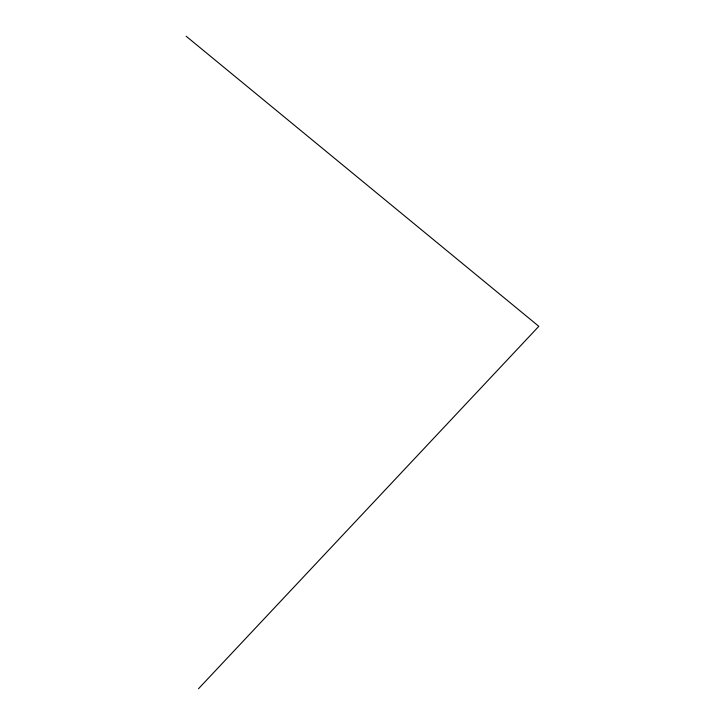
<?xml version="1.0" encoding="UTF-8"?>
<svg xmlns="http://www.w3.org/2000/svg" width="725" height="725" viewBox="0 0 725 725"><rect width="100%" height="100%" fill="white"/><g stroke="black" fill="none" stroke-linecap="round" stroke-linejoin="round"><path stroke-width="1.09" d="M198.478 688.75L538.829 326.322L186.171 36.25"/></g></svg>
